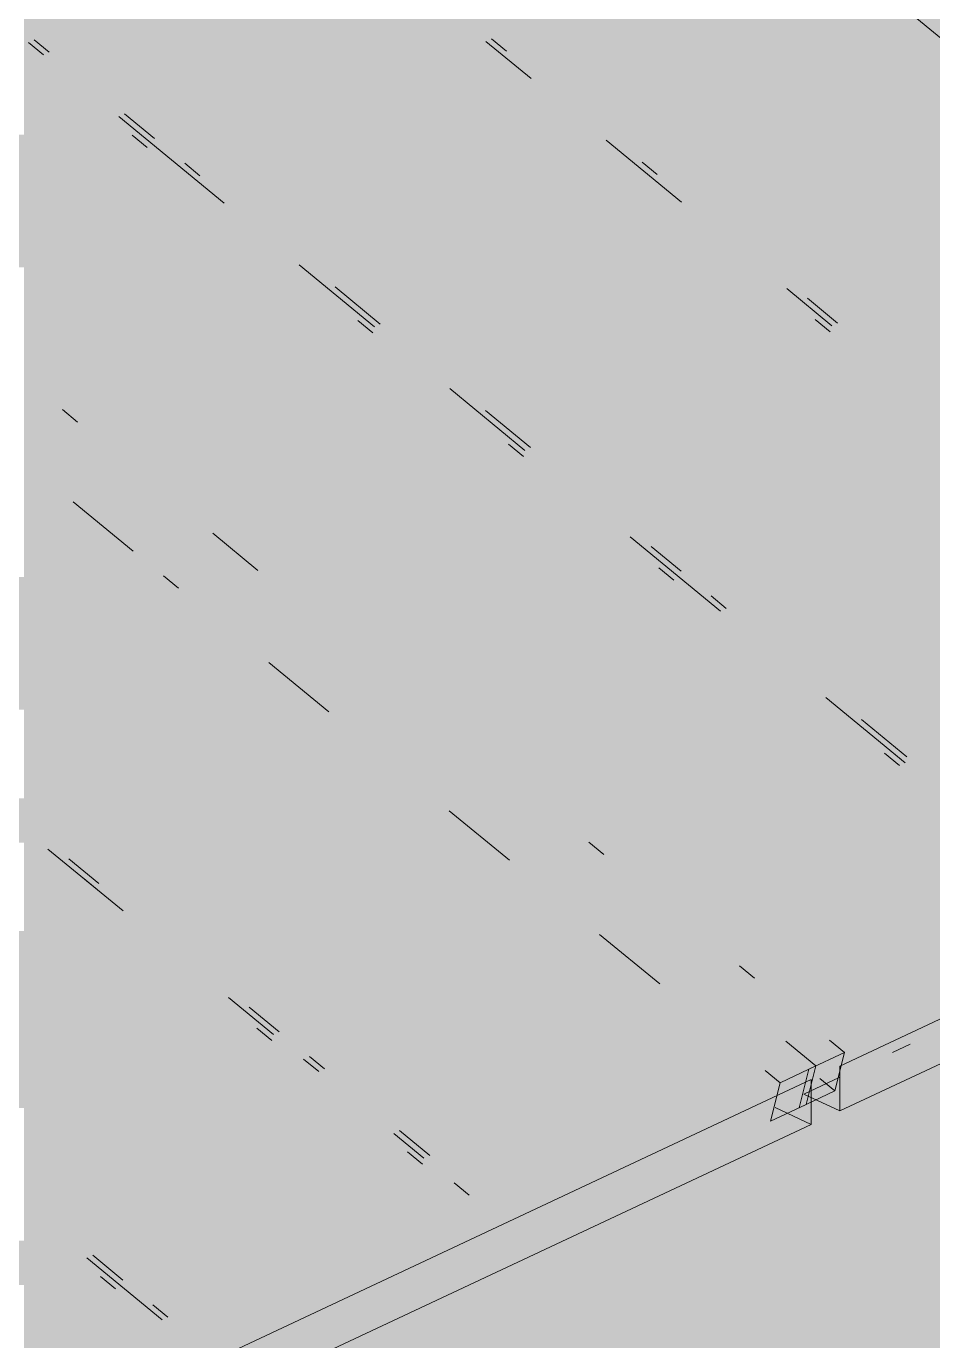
# Model space of a CAD drawing. Header units: millimetres. Extents: x 5 to 1315, y 5 to 292.
# Drawn here: x 1195.892 to 1197.866, y 88.47 to 91.334 of the extents above; entities that cross this region are included whole.
import ezdxf

# ---------------------------------------------------------------- set-up
doc = ezdxf.new("R2010")
doc.units = ezdxf.units.MM
doc.layers.add('EXISTING', color=7, linetype='Continuous')
doc.layers.add('IMAGES', color=7, linetype='Continuous')

# ---------------------------------------------------------------- blocks, each defined once
blk = doc.blocks.new('SHEET_03')
at = {"layer": 'EXISTING', "color": 250, "lineweight": 9}
for p, q in [((297.8237, 91.3568), (297.9875, 91.2222)), ((295.897, 91.2986), (295.9297, 91.2717)), ((295.9422, 91.2775), (295.9095, 91.3045)), ((296.8931, 91.3008), (296.9914, 91.22)), ((296.9383, 91.2797), (296.9056, 91.3066)), ((296.0935, 91.137), (296.3229, 90.9485)), ((296.1716, 91.089), (296.106, 91.1429)), ((296.1557, 91.0697), (296.1229, 91.0966)), ((297.1552, 91.0853), (297.319, 90.9506)), ((297.266, 91.0104), (297.2332, 91.0373)), ((296.2699, 91.0082), (296.2371, 91.0351)), ((297.6638, 89.0681), (301.4781, 90.8588)), ((296.4867, 90.8138), (296.6505, 90.6791)), ((296.663, 90.685), (296.5647, 90.7658)), ((297.5483, 90.7621), (297.6466, 90.6813)), ((297.6591, 90.6872), (297.5936, 90.741)), ((297.6432, 90.6679), (297.6105, 90.6948)), ((296.6471, 90.6657), (296.6144, 90.6927)), ((296.8143, 90.5445), (296.9782, 90.4098)), ((296.0035, 90.4715), (295.9707, 90.4985)), ((296.9906, 90.4157), (296.8924, 90.4965)), ((296.9748, 90.3964), (296.942, 90.4233)), ((295.994, 90.2978), (296.1251, 90.1901)), ((296.3966, 90.1483), (296.2983, 90.2291)), ((297.2075, 90.2213), (297.4041, 90.0597)), ((297.3183, 90.1463), (297.2528, 90.2002)), ((297.3024, 90.1271), (297.2696, 90.154)), ((296.1906, 90.1362), (296.2234, 90.1093)), ((297.4166, 90.0655), (297.3838, 90.0925)), ((296.42, 89.9477), (296.551, 89.84)), ((297.6334, 89.8711), (297.7972, 89.7365)), ((297.8097, 89.7423), (297.7114, 89.8231)), ((297.6638, 88.9706), (299.3976, 89.7846)), ((297.7939, 89.7231), (297.7611, 89.75)), ((297.8063, 89.7289), (297.7736, 89.7559)), ((296.8131, 89.6245), (296.9442, 89.5168)), ((297.1502, 89.5289), (297.1174, 89.5558)), ((295.9392, 89.5412), (296.103, 89.4065)), ((296.0499, 89.4663), (295.9844, 89.5201)), ((296.0466, 89.4528), (296.0138, 89.4798)), ((297.1407, 89.3552), (297.2718, 89.2474)), ((297.4778, 89.2595), (297.4451, 89.2865)), ((296.3323, 89.218), (296.4306, 89.1372)), ((296.4431, 89.1431), (296.3776, 89.1969)), ((296.4272, 89.1238), (296.3945, 89.1507)), ((297.612, 89.0686), (297.5464, 89.1225)), ((297.6744, 89.0979), (297.6416, 89.1249)), ((297.6744, 89.0979), (297.5964, 89.0613)), ((297.6532, 89.0141), (297.6744, 89.0979)), ((297.7784, 89.0977), (297.8169, 89.1158)), ((296.4962, 89.0833), (296.5289, 89.0564)), ((296.5414, 89.0623), (296.5086, 89.0892)), ((297.612, 89.0686), (297.5339, 89.032)), ((297.5964, 89.0613), (297.5751, 88.9775)), ((297.5908, 88.9848), (297.612, 89.0686)), ((297.6638, 88.9706), (297.6638, 89.0681)), ((293.7871, 87.2481), (297.6014, 89.0388)), ((297.5011, 89.0589), (297.5339, 89.032)), ((297.5858, 89.0073), (297.6628, 89.0435)), ((297.6014, 89.0388), (297.6014, 88.9413)), ((297.6204, 89.041), (297.6532, 89.0141)), ((297.5339, 89.032), (297.5127, 88.9481)), ((297.5751, 88.9775), (297.6532, 89.0141)), ((297.5858, 89.0073), (297.6638, 88.9706)), ((297.5127, 88.9481), (297.5908, 88.9848)), ((297.6014, 88.9413), (297.5233, 88.978)), ((293.7871, 87.1506), (297.6014, 88.9413)), ((296.6927, 88.9217), (296.7583, 88.8679)), ((296.7707, 88.8737), (296.7052, 88.9276)), ((296.7549, 88.8545), (296.7221, 88.8814)), ((296.8238, 88.814), (296.8566, 88.7871)), ((296.0243, 88.6502), (296.1881, 88.5156)), ((296.1023, 88.6022), (296.0367, 88.6561)), ((296.0864, 88.5829), (296.0536, 88.6099)), ((296.2006, 88.5214), (296.1678, 88.5484))]:
    blk.add_line(p, q, dxfattribs=at)
at = {"layer": 'IMAGES', "color": 7}
for points in [[(295.8873, 91.2906), (295.9836, 91.2906), (295.8873, 91.387), (295.9836, 91.387)], [(295.9836, 91.2906), (296.08, 91.2906), (295.9836, 91.387), (296.08, 91.387)], [(296.08, 91.2906), (296.5618, 91.2906), (296.08, 91.387), (296.5618, 91.387)], [(296.5618, 91.2906), (296.6582, 91.2906), (296.5618, 91.387), (296.6582, 91.387)], [(296.6582, 91.2906), (296.7545, 91.2906), (296.6582, 91.387), (296.7545, 91.387)], [(296.7545, 91.2906), (296.8509, 91.2906), (296.7545, 91.387), (296.8509, 91.387)], [(296.8509, 91.2906), (296.9473, 91.2906), (296.8509, 91.387), (296.9473, 91.387)], [(296.9473, 91.2906), (297.3327, 91.2906), (296.9473, 91.387), (297.3327, 91.387)], [(297.3327, 91.2906), (297.5255, 91.2906), (297.3327, 91.387), (297.5255, 91.387)], [(297.5255, 91.2906), (297.6218, 91.2906), (297.5255, 91.387), (297.6218, 91.387)], [(297.6218, 91.2906), (297.7182, 91.2906), (297.6218, 91.387), (297.7182, 91.387)], [(297.7182, 91.2906), (297.8145, 91.2906), (297.7182, 91.387), (297.8145, 91.387)], [(297.8145, 91.2906), (297.9109, 91.2906), (297.8145, 91.387), (297.9109, 91.387)], [(295.8873, 91.1942), (296.08, 91.1942), (295.8873, 91.2906), (296.08, 91.2906)], [(296.08, 91.1942), (296.1764, 91.1942), (296.08, 91.2906), (296.1764, 91.2906)], [(296.1764, 91.1942), (296.2727, 91.1942), (296.1764, 91.2906), (296.2727, 91.2906)], [(296.2727, 91.1942), (296.6582, 91.1942), (296.2727, 91.2906), (296.6582, 91.2906)], [(296.6582, 91.1942), (296.7545, 91.1942), (296.6582, 91.2906), (296.7545, 91.2906)], [(296.7545, 91.1942), (296.8509, 91.1942), (296.7545, 91.2906), (296.8509, 91.2906)], [(296.8509, 91.1942), (297.0436, 91.1942), (296.8509, 91.2906), (297.0436, 91.2906)], [(297.0436, 91.1942), (297.14, 91.1942), (297.0436, 91.2906), (297.14, 91.2906)], [(297.14, 91.1942), (297.2364, 91.1942), (297.14, 91.2906), (297.2364, 91.2906)], [(297.2364, 91.1942), (297.5255, 91.1942), (297.2364, 91.2906), (297.5255, 91.2906)], [(297.5255, 91.1942), (297.6218, 91.1942), (297.5255, 91.2906), (297.6218, 91.2906)], [(297.6218, 91.1942), (297.7182, 91.1942), (297.6218, 91.2906), (297.7182, 91.2906)], [(297.7182, 91.1942), (297.8145, 91.1942), (297.7182, 91.2906), (297.8145, 91.2906)], [(297.8145, 91.1942), (297.9109, 91.1942), (297.8145, 91.2906), (297.9109, 91.2906)], [(295.8873, 91.0978), (295.9836, 91.0978), (295.8873, 91.1942), (295.9836, 91.1942)], [(295.9836, 91.0978), (296.08, 91.0978), (295.9836, 91.1942), (296.08, 91.1942)], [(296.08, 91.0978), (296.1764, 91.0978), (296.08, 91.1942), (296.1764, 91.1942)], [(296.1764, 91.0978), (296.2727, 91.0978), (296.1764, 91.1942), (296.2727, 91.1942)], [(296.2727, 91.0978), (296.3691, 91.0978), (296.2727, 91.1942), (296.3691, 91.1942)], [(296.3691, 91.0978), (296.9473, 91.0978), (296.3691, 91.1942), (296.9473, 91.1942)], [(296.9473, 91.0978), (297.0436, 91.0978), (296.9473, 91.1942), (297.0436, 91.1942)], [(297.0436, 91.0978), (297.2364, 91.0978), (297.0436, 91.1942), (297.2364, 91.1942)], [(297.2364, 91.0978), (297.3327, 91.0978), (297.2364, 91.1942), (297.3327, 91.1942)], [(297.3327, 91.0978), (297.6218, 91.0978), (297.3327, 91.1942), (297.6218, 91.1942)], [(297.6218, 91.0978), (297.7182, 91.0978), (297.6218, 91.1942), (297.7182, 91.1942)], [(297.7182, 91.0978), (297.8145, 91.0978), (297.7182, 91.1942), (297.8145, 91.1942)], [(297.8145, 91.0978), (297.9109, 91.0978), (297.8145, 91.1942), (297.9109, 91.1942)], [(295.5018, 91.0014), (295.9836, 91.0014), (295.5018, 91.0978), (295.9836, 91.0978)], [(295.9836, 91.0014), (296.08, 91.0014), (295.9836, 91.0978), (296.08, 91.0978)], [(296.08, 91.0014), (296.1764, 91.0014), (296.08, 91.0978), (296.1764, 91.0978)], [(296.1764, 91.0014), (296.2727, 91.0014), (296.1764, 91.0978), (296.2727, 91.0978)], [(296.2727, 91.0014), (296.3691, 91.0014), (296.2727, 91.0978), (296.3691, 91.0978)], [(296.3691, 91.0014), (296.4655, 91.0014), (296.3691, 91.0978), (296.4655, 91.0978)], [(296.4655, 91.0014), (296.9473, 91.0014), (296.4655, 91.0978), (296.9473, 91.0978)], [(296.9473, 91.0014), (297.0436, 91.0014), (296.9473, 91.0978), (297.0436, 91.0978)], [(297.0436, 91.0014), (297.14, 91.0014), (297.0436, 91.0978), (297.14, 91.0978)], [(297.14, 91.0014), (297.3327, 91.0014), (297.14, 91.0978), (297.3327, 91.0978)], [(297.3327, 91.0014), (297.4291, 91.0014), (297.3327, 91.0978), (297.4291, 91.0978)], [(297.4291, 91.0014), (297.7182, 91.0014), (297.4291, 91.0978), (297.7182, 91.0978)], [(297.7182, 91.0014), (297.9109, 91.0014), (297.7182, 91.0978), (297.9109, 91.0978)], [(295.5982, 90.905), (296.08, 90.905), (295.5982, 91.0014), (296.08, 91.0014)], [(296.08, 90.905), (296.1764, 90.905), (296.08, 91.0014), (296.1764, 91.0014)], [(296.1764, 90.905), (296.3691, 90.905), (296.1764, 91.0014), (296.3691, 91.0014)], [(296.3691, 90.905), (296.4655, 90.905), (296.3691, 91.0014), (296.4655, 91.0014)], [(296.4655, 90.905), (296.5618, 90.905), (296.4655, 91.0014), (296.5618, 91.0014)], [(296.5618, 90.905), (297.0436, 90.905), (296.5618, 91.0014), (297.0436, 91.0014)], [(297.0436, 90.905), (297.14, 90.905), (297.0436, 91.0014), (297.14, 91.0014)], [(297.14, 90.905), (297.2364, 90.905), (297.14, 91.0014), (297.2364, 91.0014)], [(297.2364, 90.905), (297.4291, 90.905), (297.2364, 91.0014), (297.4291, 91.0014)], [(297.4291, 90.905), (297.5255, 90.905), (297.4291, 91.0014), (297.5255, 91.0014)], [(297.5255, 90.905), (297.9109, 90.905), (297.5255, 91.0014), (297.9109, 91.0014)], [(295.7909, 90.8086), (296.1764, 90.8086), (295.7909, 90.905), (296.1764, 90.905)], [(296.1764, 90.8086), (296.2727, 90.8086), (296.1764, 90.905), (296.2727, 90.905)], [(296.2727, 90.8086), (296.3691, 90.8086), (296.2727, 90.905), (296.3691, 90.905)], [(296.3691, 90.8086), (296.5618, 90.8086), (296.3691, 90.905), (296.5618, 90.905)], [(296.5618, 90.8086), (297.14, 90.8086), (296.5618, 90.905), (297.14, 90.905)], [(297.14, 90.8086), (297.2364, 90.8086), (297.14, 90.905), (297.2364, 90.905)], [(297.2364, 90.8086), (297.3327, 90.8086), (297.2364, 90.905), (297.3327, 90.905)], [(297.3327, 90.8086), (297.4291, 90.8086), (297.3327, 90.905), (297.4291, 90.905)], [(297.4291, 90.8086), (297.5255, 90.8086), (297.4291, 90.905), (297.5255, 90.905)], [(297.5255, 90.8086), (297.6218, 90.8086), (297.5255, 90.905), (297.6218, 90.905)], [(297.6218, 90.8086), (297.7182, 90.8086), (297.6218, 90.905), (297.7182, 90.905)], [(297.7182, 90.8086), (297.9109, 90.8086), (297.7182, 90.905), (297.9109, 90.905)], [(295.8873, 90.7122), (296.4655, 90.7122), (295.8873, 90.8086), (296.4655, 90.8086)], [(296.4655, 90.7122), (296.6582, 90.7122), (296.4655, 90.8086), (296.6582, 90.8086)], [(296.6582, 90.7122), (297.3327, 90.7122), (296.6582, 90.8086), (297.3327, 90.8086)], [(297.3327, 90.7122), (297.4291, 90.7122), (297.3327, 90.8086), (297.4291, 90.8086)], [(297.4291, 90.7122), (297.5255, 90.7122), (297.4291, 90.8086), (297.5255, 90.8086)], [(297.5255, 90.7122), (297.6218, 90.7122), (297.5255, 90.8086), (297.6218, 90.8086)], [(297.6218, 90.7122), (297.7182, 90.7122), (297.6218, 90.8086), (297.7182, 90.8086)], [(297.7182, 90.7122), (297.8145, 90.7122), (297.7182, 90.8086), (297.8145, 90.8086)], [(297.8145, 90.7122), (298.0073, 90.7122), (297.8145, 90.8086), (298.0073, 90.8086)], [(295.8873, 90.6158), (295.9836, 90.6158), (295.8873, 90.7122), (295.9836, 90.7122)], [(295.9836, 90.6158), (296.08, 90.6158), (295.9836, 90.7122), (296.08, 90.7122)], [(296.08, 90.6158), (296.5618, 90.6158), (296.08, 90.7122), (296.5618, 90.7122)], [(296.5618, 90.6158), (296.7545, 90.6158), (296.5618, 90.7122), (296.7545, 90.7122)], [(296.7545, 90.6158), (296.8509, 90.6158), (296.7545, 90.7122), (296.8509, 90.7122)], [(296.8509, 90.6158), (297.4291, 90.6158), (296.8509, 90.7122), (297.4291, 90.7122)], [(297.4291, 90.6158), (297.5255, 90.6158), (297.4291, 90.7122), (297.5255, 90.7122)], [(297.5255, 90.6158), (297.6218, 90.6158), (297.5255, 90.7122), (297.6218, 90.7122)], [(297.6218, 90.6158), (297.7182, 90.6158), (297.6218, 90.7122), (297.7182, 90.7122)], [(297.7182, 90.6158), (297.8145, 90.6158), (297.7182, 90.7122), (297.8145, 90.7122)], [(297.8145, 90.6158), (297.9109, 90.6158), (297.8145, 90.7122), (297.9109, 90.7122)], [(295.8873, 90.5194), (295.9836, 90.5194), (295.8873, 90.6158), (295.9836, 90.6158)], [(295.9836, 90.5194), (296.1764, 90.5194), (295.9836, 90.6158), (296.1764, 90.6158)], [(296.1764, 90.5194), (296.5618, 90.5194), (296.1764, 90.6158), (296.5618, 90.6158)], [(296.5618, 90.5194), (296.6582, 90.5194), (296.5618, 90.6158), (296.6582, 90.6158)], [(296.6582, 90.5194), (296.7545, 90.5194), (296.6582, 90.6158), (296.7545, 90.6158)], [(296.7545, 90.5194), (296.8509, 90.5194), (296.7545, 90.6158), (296.8509, 90.6158)], [(296.8509, 90.5194), (296.9473, 90.5194), (296.8509, 90.6158), (296.9473, 90.6158)], [(296.9473, 90.5194), (297.0436, 90.5194), (296.9473, 90.6158), (297.0436, 90.6158)], [(297.0436, 90.5194), (297.5255, 90.5194), (297.0436, 90.6158), (297.5255, 90.6158)], [(297.5255, 90.5194), (297.6218, 90.5194), (297.5255, 90.6158), (297.6218, 90.6158)], [(297.6218, 90.423), (297.7182, 90.423), (297.6218, 90.6158), (297.7182, 90.6158)], [(297.7182, 90.5194), (297.8145, 90.5194), (297.7182, 90.6158), (297.8145, 90.6158)], [(297.8145, 90.5194), (297.9109, 90.5194), (297.8145, 90.6158), (297.9109, 90.6158)], [(295.8873, 90.423), (295.9836, 90.423), (295.8873, 90.5194), (295.9836, 90.5194)], [(295.9836, 90.423), (296.08, 90.423), (295.9836, 90.5194), (296.08, 90.5194)], [(296.08, 90.423), (296.1764, 90.423), (296.08, 90.5194), (296.1764, 90.5194)], [(296.1764, 90.423), (296.2727, 90.423), (296.1764, 90.5194), (296.2727, 90.5194)], [(296.2727, 90.423), (296.6582, 90.423), (296.2727, 90.5194), (296.6582, 90.5194)], [(296.6582, 90.423), (296.7545, 90.423), (296.6582, 90.5194), (296.7545, 90.5194)], [(296.7545, 90.423), (296.8509, 90.423), (296.7545, 90.5194), (296.8509, 90.5194)], [(296.8509, 90.423), (297.0436, 90.423), (296.8509, 90.5194), (297.0436, 90.5194)], [(297.0436, 90.423), (297.14, 90.423), (297.0436, 90.5194), (297.14, 90.5194)], [(297.14, 90.423), (297.6218, 90.423), (297.14, 90.5194), (297.6218, 90.5194)], [(297.7182, 90.423), (297.8145, 90.423), (297.7182, 90.5194), (297.8145, 90.5194)], [(297.8145, 90.423), (297.9109, 90.423), (297.8145, 90.5194), (297.9109, 90.5194)], [(295.8873, 90.3266), (296.08, 90.3266), (295.8873, 90.423), (296.08, 90.423)], [(296.08, 90.3266), (296.1764, 90.3266), (296.08, 90.423), (296.1764, 90.423)], [(296.1764, 90.3266), (296.2727, 90.3266), (296.1764, 90.423), (296.2727, 90.423)], [(296.2727, 90.3266), (296.3691, 90.3266), (296.2727, 90.423), (296.3691, 90.423)], [(296.3691, 90.3266), (296.7545, 90.3266), (296.3691, 90.423), (296.7545, 90.423)], [(296.7545, 90.3266), (296.8509, 90.3266), (296.7545, 90.423), (296.8509, 90.423)], [(296.8509, 90.3266), (296.9473, 90.3266), (296.8509, 90.423), (296.9473, 90.423)], [(296.9473, 90.3266), (297.14, 90.3266), (296.9473, 90.423), (297.14, 90.423)], [(297.14, 90.3266), (297.2364, 90.3266), (297.14, 90.423), (297.2364, 90.423)], [(297.2364, 90.3266), (297.7182, 90.3266), (297.2364, 90.423), (297.7182, 90.423)], [(297.7182, 90.3266), (297.8145, 90.3266), (297.7182, 90.423), (297.8145, 90.423)], [(297.8145, 90.3266), (297.9109, 90.3266), (297.8145, 90.423), (297.9109, 90.423)], [(295.8873, 90.2302), (296.1764, 90.2302), (295.8873, 90.3266), (296.1764, 90.3266)], [(296.1764, 90.2302), (296.2727, 90.2302), (296.1764, 90.3266), (296.2727, 90.3266)], [(296.2727, 90.2302), (296.3691, 90.2302), (296.2727, 90.3266), (296.3691, 90.3266)], [(296.3691, 90.2302), (296.4655, 90.2302), (296.3691, 90.3266), (296.4655, 90.3266)], [(296.4655, 90.2302), (296.9473, 90.2302), (296.4655, 90.3266), (296.9473, 90.3266)], [(296.9473, 90.2302), (297.0436, 90.2302), (296.9473, 90.3266), (297.0436, 90.3266)], [(297.0436, 90.2302), (297.14, 90.2302), (297.0436, 90.3266), (297.14, 90.3266)], [(297.14, 90.2302), (297.2364, 90.2302), (297.14, 90.3266), (297.2364, 90.3266)], [(297.2364, 90.2302), (297.3327, 90.2302), (297.2364, 90.3266), (297.3327, 90.3266)], [(297.3327, 90.2302), (297.4291, 90.2302), (297.3327, 90.3266), (297.4291, 90.3266)], [(297.4291, 90.2302), (297.9109, 90.2302), (297.4291, 90.3266), (297.9109, 90.3266)], [(295.8873, 90.1338), (295.9836, 90.1338), (295.8873, 90.2302), (295.9836, 90.2302)], [(295.9836, 90.1338), (296.08, 90.1338), (295.9836, 90.2302), (296.08, 90.2302)], [(296.08, 90.1338), (296.1764, 90.1338), (296.08, 90.2302), (296.1764, 90.2302)], [(296.1764, 90.1338), (296.3691, 90.1338), (296.1764, 90.2302), (296.3691, 90.2302)], [(296.3691, 90.1338), (296.4655, 90.1338), (296.3691, 90.2302), (296.4655, 90.2302)], [(296.4655, 90.1338), (296.5618, 90.1338), (296.4655, 90.2302), (296.5618, 90.2302)], [(296.5618, 90.1338), (296.6582, 90.1338), (296.5618, 90.2302), (296.6582, 90.2302)], [(296.6582, 90.1338), (297.0436, 90.1338), (296.6582, 90.2302), (297.0436, 90.2302)], [(297.0436, 90.1338), (297.14, 90.1338), (297.0436, 90.2302), (297.14, 90.2302)], [(297.14, 90.1338), (297.2364, 90.1338), (297.14, 90.2302), (297.2364, 90.2302)], [(297.2364, 90.1338), (297.3327, 90.1338), (297.2364, 90.2302), (297.3327, 90.2302)], [(297.3327, 90.1338), (297.4291, 90.1338), (297.3327, 90.2302), (297.4291, 90.2302)], [(297.4291, 90.1338), (297.5255, 90.1338), (297.4291, 90.2302), (297.5255, 90.2302)], [(297.5255, 90.1338), (298.1036, 90.1338), (297.5255, 90.2302), (298.1036, 90.2302)], [(295.5982, 90.0374), (295.9836, 90.0374), (295.5982, 90.1338), (295.9836, 90.1338)], [(295.9836, 90.0374), (296.08, 90.0374), (295.9836, 90.1338), (296.08, 90.1338)], [(296.08, 90.0374), (296.1764, 90.0374), (296.08, 90.1338), (296.1764, 90.1338)], [(296.1764, 90.0374), (296.2727, 90.0374), (296.1764, 90.1338), (296.2727, 90.1338)], [(296.2727, 90.0374), (296.3691, 90.0374), (296.2727, 90.1338), (296.3691, 90.1338)], [(296.3691, 90.0374), (296.5618, 90.0374), (296.3691, 90.1338), (296.5618, 90.1338)], [(296.5618, 90.0374), (296.6582, 90.0374), (296.5618, 90.1338), (296.6582, 90.1338)], [(296.6582, 90.0374), (296.7545, 90.0374), (296.6582, 90.1338), (296.7545, 90.1338)], [(296.7545, 90.0374), (297.14, 90.0374), (296.7545, 90.1338), (297.14, 90.1338)], [(297.14, 90.0374), (297.2364, 90.0374), (297.14, 90.1338), (297.2364, 90.1338)], [(297.2364, 90.0374), (297.3327, 90.0374), (297.2364, 90.1338), (297.3327, 90.1338)], [(297.3327, 90.0374), (297.4291, 90.0374), (297.3327, 90.1338), (297.4291, 90.1338)], [(297.4291, 90.0374), (297.5255, 90.0374), (297.4291, 90.1338), (297.5255, 90.1338)], [(297.5255, 90.0374), (297.6218, 90.0374), (297.5255, 90.1338), (297.6218, 90.1338)], [(297.6218, 90.0374), (298.1036, 90.0374), (297.6218, 90.1338), (298.1036, 90.1338)], [(295.6945, 89.941), (296.08, 89.941), (295.6945, 90.0374), (296.08, 90.0374)], [(296.08, 89.941), (296.1764, 89.941), (296.08, 90.0374), (296.1764, 90.0374)], [(296.1764, 89.941), (296.2727, 89.941), (296.1764, 90.0374), (296.2727, 90.0374)], [(296.2727, 89.941), (296.3691, 89.941), (296.2727, 90.0374), (296.3691, 90.0374)], [(296.3691, 89.941), (296.4655, 89.941), (296.3691, 90.0374), (296.4655, 90.0374)], [(296.4655, 89.8446), (296.5618, 89.8446), (296.4655, 90.0374), (296.5618, 90.0374)], [(296.5618, 89.8446), (296.6582, 89.8446), (296.5618, 90.0374), (296.6582, 90.0374)], [(296.6582, 89.941), (296.7545, 89.941), (296.6582, 90.0374), (296.7545, 90.0374)], [(296.7545, 89.941), (296.8509, 89.941), (296.7545, 90.0374), (296.8509, 90.0374)], [(296.8509, 89.941), (297.2364, 89.941), (296.8509, 90.0374), (297.2364, 90.0374)], [(297.2364, 89.941), (297.3327, 89.941), (297.2364, 90.0374), (297.3327, 90.0374)], [(297.3327, 89.941), (297.4291, 89.941), (297.3327, 90.0374), (297.4291, 90.0374)], [(297.4291, 89.941), (297.5255, 89.941), (297.4291, 90.0374), (297.5255, 90.0374)], [(297.5255, 89.941), (297.6218, 89.941), (297.5255, 90.0374), (297.6218, 90.0374)], [(297.6218, 89.941), (297.7182, 89.941), (297.6218, 90.0374), (297.7182, 90.0374)], [(297.7182, 89.941), (298.2964, 89.941), (297.7182, 90.0374), (298.2964, 90.0374)], [(295.7909, 89.8446), (296.1764, 89.8446), (295.7909, 89.941), (296.1764, 89.941)], [(296.1764, 89.8446), (296.2727, 89.8446), (296.1764, 89.941), (296.2727, 89.941)], [(296.2727, 89.8446), (296.3691, 89.8446), (296.2727, 89.941), (296.3691, 89.941)], [(296.3691, 89.8446), (296.4655, 89.8446), (296.3691, 89.941), (296.4655, 89.941)], [(296.6582, 89.8446), (296.7545, 89.8446), (296.6582, 89.941), (296.7545, 89.941)], [(296.7545, 89.8446), (296.8509, 89.8446), (296.7545, 89.941), (296.8509, 89.941)], [(296.8509, 89.8446), (296.9473, 89.8446), (296.8509, 89.941), (296.9473, 89.941)], [(296.9473, 89.8446), (297.3327, 89.8446), (296.9473, 89.941), (297.3327, 89.941)], [(297.3327, 89.8446), (297.4291, 89.8446), (297.3327, 89.941), (297.4291, 89.941)], [(297.4291, 89.8446), (297.5255, 89.8446), (297.4291, 89.941), (297.5255, 89.941)], [(297.5255, 89.8446), (297.7182, 89.8446), (297.5255, 89.941), (297.7182, 89.941)], [(297.7182, 89.8446), (297.8145, 89.8446), (297.7182, 89.941), (297.8145, 89.941)], [(297.8145, 89.8446), (297.9109, 89.8446), (297.8145, 89.941), (297.9109, 89.941)], [(295.8873, 89.7482), (296.3691, 89.7482), (295.8873, 89.8446), (296.3691, 89.8446)], [(296.3691, 89.7482), (296.4655, 89.7482), (296.3691, 89.8446), (296.4655, 89.8446)], [(296.4655, 89.7482), (296.5618, 89.7482), (296.4655, 89.8446), (296.5618, 89.8446)], [(296.5618, 89.7482), (296.6582, 89.7482), (296.5618, 89.8446), (296.6582, 89.8446)], [(296.6582, 89.7482), (296.7545, 89.7482), (296.6582, 89.8446), (296.7545, 89.8446)], [(296.7545, 89.7482), (296.8509, 89.7482), (296.7545, 89.8446), (296.8509, 89.8446)], [(296.8509, 89.7482), (296.9473, 89.7482), (296.8509, 89.8446), (296.9473, 89.8446)], [(296.9473, 89.7482), (297.0436, 89.7482), (296.9473, 89.8446), (297.0436, 89.8446)], [(297.0436, 89.7482), (297.14, 89.7482), (297.0436, 89.8446), (297.14, 89.8446)], [(297.14, 89.7482), (297.6218, 89.7482), (297.14, 89.8446), (297.6218, 89.8446)], [(297.6218, 89.7482), (297.8145, 89.7482), (297.6218, 89.8446), (297.8145, 89.8446)], [(297.8145, 89.7482), (297.9109, 89.7482), (297.8145, 89.8446), (297.9109, 89.8446)], [(295.8873, 89.6518), (295.9836, 89.6518), (295.8873, 89.7482), (295.9836, 89.7482)], [(295.9836, 89.6518), (296.4655, 89.6518), (295.9836, 89.7482), (296.4655, 89.7482)], [(296.4655, 89.6518), (296.5618, 89.6518), (296.4655, 89.7482), (296.5618, 89.7482)], [(296.5618, 89.6518), (296.6582, 89.6518), (296.5618, 89.7482), (296.6582, 89.7482)], [(296.6582, 89.6518), (296.7545, 89.6518), (296.6582, 89.7482), (296.7545, 89.7482)], [(296.7545, 89.6518), (296.8509, 89.6518), (296.7545, 89.7482), (296.8509, 89.7482)], [(296.8509, 89.6518), (296.9473, 89.6518), (296.8509, 89.7482), (296.9473, 89.7482)], [(296.9473, 89.6518), (297.0436, 89.6518), (296.9473, 89.7482), (297.0436, 89.7482)], [(297.0436, 89.6518), (297.14, 89.6518), (297.0436, 89.7482), (297.14, 89.7482)], [(297.14, 89.6518), (297.2364, 89.6518), (297.14, 89.7482), (297.2364, 89.7482)], [(297.2364, 89.6518), (297.6218, 89.6518), (297.2364, 89.7482), (297.6218, 89.7482)], [(297.6218, 89.6518), (297.7182, 89.6518), (297.6218, 89.7482), (297.7182, 89.7482)], [(297.7182, 89.6518), (297.9109, 89.6518), (297.7182, 89.7482), (297.9109, 89.7482)], [(295.7909, 89.5554), (295.9836, 89.5554), (295.7909, 89.6518), (295.9836, 89.6518)], [(295.9836, 89.5554), (296.08, 89.5554), (295.9836, 89.6518), (296.08, 89.6518)], [(296.08, 89.5554), (296.1764, 89.5554), (296.08, 89.6518), (296.1764, 89.6518)], [(296.1764, 89.5554), (296.5618, 89.5554), (296.1764, 89.6518), (296.5618, 89.6518)], [(296.5618, 89.5554), (296.6582, 89.5554), (296.5618, 89.6518), (296.6582, 89.6518)], [(296.6582, 89.5554), (296.7545, 89.5554), (296.6582, 89.6518), (296.7545, 89.6518)], [(296.7545, 89.5554), (296.8509, 89.5554), (296.7545, 89.6518), (296.8509, 89.6518)], [(296.8509, 89.5554), (296.9473, 89.5554), (296.8509, 89.6518), (296.9473, 89.6518)], [(296.9473, 89.5554), (297.0436, 89.5554), (296.9473, 89.6518), (297.0436, 89.6518)], [(297.0436, 89.5554), (297.14, 89.5554), (297.0436, 89.6518), (297.14, 89.6518)], [(297.14, 89.5554), (297.3327, 89.5554), (297.14, 89.6518), (297.3327, 89.6518)], [(297.3327, 89.5554), (297.7182, 89.5554), (297.3327, 89.6518), (297.7182, 89.6518)], [(297.7182, 89.5554), (297.8145, 89.5554), (297.7182, 89.6518), (297.8145, 89.6518)], [(297.8145, 89.5554), (297.9109, 89.5554), (297.8145, 89.6518), (297.9109, 89.6518)], [(295.8873, 89.4589), (296.08, 89.4589), (295.8873, 89.5554), (296.08, 89.5554)], [(296.08, 89.4589), (296.1764, 89.4589), (296.08, 89.5554), (296.1764, 89.5554)], [(296.1764, 89.4589), (296.2727, 89.4589), (296.1764, 89.5554), (296.2727, 89.5554)], [(296.2727, 89.4589), (296.6582, 89.4589), (296.2727, 89.5554), (296.6582, 89.5554)], [(296.6582, 89.4589), (296.7545, 89.4589), (296.6582, 89.5554), (296.7545, 89.5554)], [(296.7545, 89.4589), (296.8509, 89.4589), (296.7545, 89.5554), (296.8509, 89.5554)], [(296.8509, 89.4589), (296.9473, 89.4589), (296.8509, 89.5554), (296.9473, 89.5554)], [(296.9473, 89.4589), (297.14, 89.4589), (296.9473, 89.5554), (297.14, 89.5554)], [(297.14, 89.4589), (297.3327, 89.4589), (297.14, 89.5554), (297.3327, 89.5554)], [(297.3327, 89.4589), (297.4291, 89.4589), (297.3327, 89.5554), (297.4291, 89.5554)], [(297.4291, 89.4589), (297.8145, 89.4589), (297.4291, 89.5554), (297.8145, 89.5554)], [(297.8145, 89.4589), (297.9109, 89.4589), (297.8145, 89.5554), (297.9109, 89.5554)], [(295.8873, 89.3625), (295.9836, 89.3625), (295.8873, 89.4589), (295.9836, 89.4589)], [(295.9836, 89.3625), (296.1764, 89.3625), (295.9836, 89.4589), (296.1764, 89.4589)], [(296.1764, 89.3625), (296.3691, 89.3625), (296.1764, 89.4589), (296.3691, 89.4589)], [(296.3691, 89.3625), (296.7545, 89.3625), (296.3691, 89.4589), (296.7545, 89.4589)], [(296.7545, 89.3625), (296.8509, 89.3625), (296.7545, 89.4589), (296.8509, 89.4589)], [(296.8509, 89.3625), (296.9473, 89.3625), (296.8509, 89.4589), (296.9473, 89.4589)], [(296.9473, 89.3625), (297.0436, 89.3625), (296.9473, 89.4589), (297.0436, 89.4589)], [(297.0436, 89.3625), (297.14, 89.3625), (297.0436, 89.4589), (297.14, 89.4589)], [(297.14, 89.3625), (297.2364, 89.3625), (297.14, 89.4589), (297.2364, 89.4589)], [(297.2364, 89.3625), (297.3327, 89.3625), (297.2364, 89.4589), (297.3327, 89.4589)], [(297.3327, 89.3625), (297.4291, 89.3625), (297.3327, 89.4589), (297.4291, 89.4589)], [(297.4291, 89.3625), (297.5255, 89.3625), (297.4291, 89.4589), (297.5255, 89.4589)], [(297.5255, 89.3625), (297.8145, 89.3625), (297.5255, 89.4589), (297.8145, 89.4589)], [(297.8145, 89.3625), (298.1036, 89.3625), (297.8145, 89.4589), (298.1036, 89.4589)], [(295.5018, 89.2661), (296.08, 89.2661), (295.5018, 89.3625), (296.08, 89.3625)], [(296.08, 89.2661), (296.1764, 89.2661), (296.08, 89.3625), (296.1764, 89.3625)], [(296.1764, 89.2661), (296.2727, 89.2661), (296.1764, 89.3625), (296.2727, 89.3625)], [(296.2727, 89.2661), (296.3691, 89.2661), (296.2727, 89.3625), (296.3691, 89.3625)], [(296.3691, 89.2661), (296.4655, 89.2661), (296.3691, 89.3625), (296.4655, 89.3625)], [(296.4655, 89.2661), (296.9473, 89.2661), (296.4655, 89.3625), (296.9473, 89.3625)], [(296.9473, 89.2661), (297.0436, 89.2661), (296.9473, 89.3625), (297.0436, 89.3625)], [(297.0436, 89.2661), (297.14, 89.2661), (297.0436, 89.3625), (297.14, 89.3625)], [(297.14, 89.2661), (297.3327, 89.2661), (297.14, 89.3625), (297.3327, 89.3625)], [(297.3327, 89.2661), (297.4291, 89.2661), (297.3327, 89.3625), (297.4291, 89.3625)], [(297.4291, 89.2661), (297.5255, 89.2661), (297.4291, 89.3625), (297.5255, 89.3625)], [(297.5255, 89.2661), (297.6218, 89.2661), (297.5255, 89.3625), (297.6218, 89.3625)], [(297.6218, 89.2661), (297.7182, 89.2661), (297.6218, 89.3625), (297.7182, 89.3625)], [(297.7182, 89.2661), (297.8145, 89.2661), (297.7182, 89.3625), (297.8145, 89.3625)], [(297.8145, 89.2661), (297.9109, 89.2661), (297.8145, 89.3625), (297.9109, 89.3625)], [(295.5982, 89.1697), (296.08, 89.1697), (295.5982, 89.2661), (296.08, 89.2661)], [(296.08, 89.1697), (296.1764, 89.1697), (296.08, 89.2661), (296.1764, 89.2661)], [(296.1764, 89.1697), (296.2727, 89.1697), (296.1764, 89.2661), (296.2727, 89.2661)], [(296.2727, 89.1697), (296.3691, 89.1697), (296.2727, 89.2661), (296.3691, 89.2661)], [(296.3691, 89.1697), (296.4655, 89.1697), (296.3691, 89.2661), (296.4655, 89.2661)], [(296.4655, 89.1697), (296.5618, 89.1697), (296.4655, 89.2661), (296.5618, 89.2661)], [(296.5618, 89.1697), (297.0436, 89.1697), (296.5618, 89.2661), (297.0436, 89.2661)], [(297.0436, 89.1697), (297.14, 89.1697), (297.0436, 89.2661), (297.14, 89.2661)], [(297.14, 89.1697), (297.2364, 89.1697), (297.14, 89.2661), (297.2364, 89.2661)], [(297.2364, 89.1697), (297.3327, 89.1697), (297.2364, 89.2661), (297.3327, 89.2661)], [(297.3327, 89.1697), (297.4291, 89.1697), (297.3327, 89.2661), (297.4291, 89.2661)], [(297.4291, 89.1697), (297.5255, 89.1697), (297.4291, 89.2661), (297.5255, 89.2661)], [(297.5255, 89.1697), (297.6218, 89.1697), (297.5255, 89.2661), (297.6218, 89.2661)], [(297.6218, 89.1697), (297.7182, 89.1697), (297.6218, 89.2661), (297.7182, 89.2661)], [(297.7182, 89.1697), (297.8145, 89.1697), (297.7182, 89.2661), (297.8145, 89.2661)], [(297.8145, 89.1697), (297.9109, 89.1697), (297.8145, 89.2661), (297.9109, 89.2661)], [(295.6945, 89.0733), (296.1764, 89.0733), (295.6945, 89.1697), (296.1764, 89.1697)], [(296.1764, 89.0733), (296.3691, 89.0733), (296.1764, 89.1697), (296.3691, 89.1697)], [(296.3691, 89.0733), (296.5618, 89.0733), (296.3691, 89.1697), (296.5618, 89.1697)], [(296.5618, 89.0733), (296.6582, 89.0733), (296.5618, 89.1697), (296.6582, 89.1697)], [(296.6582, 89.0733), (296.7545, 89.0733), (296.6582, 89.1697), (296.7545, 89.1697)], [(296.7545, 89.0733), (297.14, 89.0733), (296.7545, 89.1697), (297.14, 89.1697)], [(297.14, 89.0733), (297.2364, 89.0733), (297.14, 89.1697), (297.2364, 89.1697)], [(297.2364, 89.0733), (297.3327, 89.0733), (297.2364, 89.1697), (297.3327, 89.1697)], [(297.3327, 89.0733), (297.4291, 89.0733), (297.3327, 89.1697), (297.4291, 89.1697)], [(297.4291, 89.0733), (297.5255, 89.0733), (297.4291, 89.1697), (297.5255, 89.1697)], [(297.5255, 89.0733), (297.7182, 89.0733), (297.5255, 89.1697), (297.7182, 89.1697)], [(297.7182, 89.0733), (297.8145, 89.0733), (297.7182, 89.1697), (297.8145, 89.1697)], [(297.8145, 89.0733), (297.9109, 89.0733), (297.8145, 89.1697), (297.9109, 89.1697)], [(295.7909, 88.9769), (296.3691, 88.9769), (295.7909, 89.0733), (296.3691, 89.0733)], [(296.3691, 88.9769), (296.4655, 88.9769), (296.3691, 89.0733), (296.4655, 89.0733)], [(296.4655, 88.9769), (296.5618, 88.9769), (296.4655, 89.0733), (296.5618, 89.0733)], [(296.5618, 88.8805), (296.6582, 88.8805), (296.5618, 89.0733), (296.6582, 89.0733)], [(296.6582, 88.9769), (296.7545, 88.9769), (296.6582, 89.0733), (296.7545, 89.0733)], [(296.7545, 88.9769), (296.8509, 88.9769), (296.7545, 89.0733), (296.8509, 89.0733)], [(296.8509, 88.9769), (297.0436, 88.9769), (296.8509, 89.0733), (297.0436, 89.0733)], [(297.0436, 88.9769), (297.3327, 88.9769), (297.0436, 89.0733), (297.3327, 89.0733)], [(297.3327, 88.9769), (297.4291, 88.9769), (297.3327, 89.0733), (297.4291, 89.0733)], [(297.4291, 88.9769), (297.5255, 88.9769), (297.4291, 89.0733), (297.5255, 89.0733)], [(297.5255, 88.9769), (297.6218, 88.9769), (297.5255, 89.0733), (297.6218, 89.0733)], [(297.6218, 88.9769), (297.8145, 88.9769), (297.6218, 89.0733), (297.8145, 89.0733)], [(297.8145, 88.9769), (297.9109, 88.9769), (297.8145, 89.0733), (297.9109, 89.0733)], [(295.8873, 88.8805), (295.9836, 88.8805), (295.8873, 88.9769), (295.9836, 88.9769)], [(295.9836, 88.8805), (296.4655, 88.8805), (295.9836, 88.9769), (296.4655, 88.9769)], [(296.4655, 88.8805), (296.5618, 88.8805), (296.4655, 88.9769), (296.5618, 88.9769)], [(296.6582, 88.8805), (296.7545, 88.8805), (296.6582, 88.9769), (296.7545, 88.9769)], [(296.7545, 88.8805), (296.8509, 88.8805), (296.7545, 88.9769), (296.8509, 88.9769)], [(296.8509, 88.8805), (296.9473, 88.8805), (296.8509, 88.9769), (296.9473, 88.9769)], [(296.9473, 88.8805), (297.0436, 88.8805), (296.9473, 88.9769), (297.0436, 88.9769)], [(297.0436, 88.8805), (297.14, 88.8805), (297.0436, 88.9769), (297.14, 88.9769)], [(297.14, 88.8805), (297.2364, 88.8805), (297.14, 88.9769), (297.2364, 88.9769)], [(297.2364, 88.8805), (297.3327, 88.8805), (297.2364, 88.9769), (297.3327, 88.9769)], [(297.3327, 88.8805), (297.4291, 88.8805), (297.3327, 88.9769), (297.4291, 88.9769)], [(297.4291, 88.7841), (297.5255, 88.7841), (297.4291, 88.9769), (297.5255, 88.9769)], [(297.5255, 88.8805), (297.6218, 88.8805), (297.5255, 88.9769), (297.6218, 88.9769)], [(297.6218, 88.8805), (297.7182, 88.8805), (297.6218, 88.9769), (297.7182, 88.9769)], [(297.7182, 88.8805), (297.8145, 88.8805), (297.7182, 88.9769), (297.8145, 88.9769)], [(297.8145, 88.8805), (297.9109, 88.8805), (297.8145, 88.9769), (297.9109, 88.9769)], [(295.8873, 88.7841), (295.9836, 88.7841), (295.8873, 88.8805), (295.9836, 88.8805)], [(295.9836, 88.7841), (296.08, 88.7841), (295.9836, 88.8805), (296.08, 88.8805)], [(296.08, 88.7841), (296.5618, 88.7841), (296.08, 88.8805), (296.5618, 88.8805)], [(296.5618, 88.7841), (296.6582, 88.7841), (296.5618, 88.8805), (296.6582, 88.8805)], [(296.6582, 88.6877), (296.7545, 88.6877), (296.6582, 88.8805), (296.7545, 88.8805)], [(296.7545, 88.7841), (296.8509, 88.7841), (296.7545, 88.8805), (296.8509, 88.8805)], [(296.8509, 88.7841), (296.9473, 88.7841), (296.8509, 88.8805), (296.9473, 88.8805)], [(296.9473, 88.6877), (297.0436, 88.6877), (296.9473, 88.8805), (297.0436, 88.8805)], [(297.0436, 88.7841), (297.14, 88.7841), (297.0436, 88.8805), (297.14, 88.8805)], [(297.14, 88.7841), (297.2364, 88.7841), (297.14, 88.8805), (297.2364, 88.8805)], [(297.2364, 88.6877), (297.3327, 88.6877), (297.2364, 88.8805), (297.3327, 88.8805)], [(297.3327, 88.7841), (297.4291, 88.7841), (297.3327, 88.8805), (297.4291, 88.8805)], [(297.5255, 88.7841), (297.6218, 88.7841), (297.5255, 88.8805), (297.6218, 88.8805)], [(297.6218, 88.7841), (297.7182, 88.7841), (297.6218, 88.8805), (297.7182, 88.8805)], [(297.7182, 88.7841), (297.9109, 88.7841), (297.7182, 88.8805), (297.9109, 88.8805)], [(295.8873, 88.6877), (295.9836, 88.6877), (295.8873, 88.7841), (295.9836, 88.7841)], [(295.9836, 88.6877), (296.4655, 88.6877), (295.9836, 88.7841), (296.4655, 88.7841)], [(296.4655, 88.6877), (296.5618, 88.6877), (296.4655, 88.7841), (296.5618, 88.7841)], [(296.5618, 88.6877), (296.6582, 88.6877), (296.5618, 88.7841), (296.6582, 88.7841)], [(296.7545, 88.6877), (296.9473, 88.6877), (296.7545, 88.7841), (296.9473, 88.7841)], [(297.0436, 88.6877), (297.14, 88.6877), (297.0436, 88.7841), (297.14, 88.7841)], [(297.14, 88.6877), (297.2364, 88.6877), (297.14, 88.7841), (297.2364, 88.7841)], [(297.3327, 88.6877), (297.4291, 88.6877), (297.3327, 88.7841), (297.4291, 88.7841)], [(297.4291, 88.6877), (297.5255, 88.6877), (297.4291, 88.7841), (297.5255, 88.7841)], [(297.5255, 88.6877), (297.6218, 88.6877), (297.5255, 88.7841), (297.6218, 88.7841)], [(297.6218, 88.6877), (298.4891, 88.6877), (297.6218, 88.7841), (298.4891, 88.7841)], [(295.7909, 88.5913), (295.9836, 88.5913), (295.7909, 88.6877), (295.9836, 88.6877)], [(295.9836, 88.5913), (296.08, 88.5913), (295.9836, 88.6877), (296.08, 88.6877)], [(296.08, 88.4949), (296.1764, 88.4949), (296.08, 88.6877), (296.1764, 88.6877)], [(296.1764, 88.5913), (296.3691, 88.5913), (296.1764, 88.6877), (296.3691, 88.6877)], [(296.3691, 88.5913), (296.4655, 88.5913), (296.3691, 88.6877), (296.4655, 88.6877)], [(296.4655, 88.5913), (296.5618, 88.5913), (296.4655, 88.6877), (296.5618, 88.6877)], [(296.5618, 88.5913), (296.6582, 88.5913), (296.5618, 88.6877), (296.6582, 88.6877)], [(296.6582, 88.5913), (296.7545, 88.5913), (296.6582, 88.6877), (296.7545, 88.6877)], [(296.7545, 88.5913), (296.8509, 88.5913), (296.7545, 88.6877), (296.8509, 88.6877)], [(296.8509, 88.5913), (296.9473, 88.5913), (296.8509, 88.6877), (296.9473, 88.6877)], [(296.9473, 88.5913), (297.0436, 88.5913), (296.9473, 88.6877), (297.0436, 88.6877)], [(297.0436, 88.5913), (297.14, 88.5913), (297.0436, 88.6877), (297.14, 88.6877)], [(297.14, 88.5913), (297.2364, 88.5913), (297.14, 88.6877), (297.2364, 88.6877)], [(297.2364, 88.5913), (297.3327, 88.5913), (297.2364, 88.6877), (297.3327, 88.6877)], [(297.3327, 88.5913), (297.5255, 88.5913), (297.3327, 88.6877), (297.5255, 88.6877)], [(297.5255, 88.5913), (298.7782, 88.5913), (297.5255, 88.6877), (298.7782, 88.6877)], [(295.8873, 88.3985), (295.9836, 88.3985), (295.8873, 88.5913), (295.9836, 88.5913)], [(295.9836, 88.4949), (296.08, 88.4949), (295.9836, 88.5913), (296.08, 88.5913)], [(296.1764, 88.4949), (296.2727, 88.4949), (296.1764, 88.5913), (296.2727, 88.5913)], [(296.2727, 88.4949), (296.3691, 88.4949), (296.2727, 88.5913), (296.3691, 88.5913)], [(296.3691, 88.4949), (296.6582, 88.4949), (296.3691, 88.5913), (296.6582, 88.5913)], [(296.6582, 88.4949), (296.7545, 88.4949), (296.6582, 88.5913), (296.7545, 88.5913)], [(296.7545, 88.4949), (296.8509, 88.4949), (296.7545, 88.5913), (296.8509, 88.5913)], [(296.8509, 88.4949), (296.9473, 88.4949), (296.8509, 88.5913), (296.9473, 88.5913)], [(296.9473, 88.4949), (297.0436, 88.4949), (296.9473, 88.5913), (297.0436, 88.5913)], [(297.0436, 88.4949), (297.2364, 88.4949), (297.0436, 88.5913), (297.2364, 88.5913)], [(297.2364, 88.4949), (297.3327, 88.4949), (297.2364, 88.5913), (297.3327, 88.5913)], [(297.3327, 88.4949), (298.9709, 88.4949), (297.3327, 88.5913), (298.9709, 88.5913)], [(295.9836, 88.3985), (296.08, 88.3985), (295.9836, 88.4949), (296.08, 88.4949)], [(296.08, 88.3985), (296.1764, 88.3985), (296.08, 88.4949), (296.1764, 88.4949)], [(296.1764, 88.3985), (296.3691, 88.3985), (296.1764, 88.4949), (296.3691, 88.4949)], [(296.3691, 88.3985), (296.4655, 88.3985), (296.3691, 88.4949), (296.4655, 88.4949)], [(296.4655, 88.3985), (296.6582, 88.3985), (296.4655, 88.4949), (296.6582, 88.4949)], [(296.6582, 88.3985), (296.7545, 88.3985), (296.6582, 88.4949), (296.7545, 88.4949)], [(296.7545, 88.3985), (296.8509, 88.3985), (296.7545, 88.4949), (296.8509, 88.4949)], [(296.8509, 88.3985), (297.0436, 88.3985), (296.8509, 88.4949), (297.0436, 88.4949)], [(297.0436, 88.3985), (299.1636, 88.3985), (297.0436, 88.4949), (299.1636, 88.4949)]]:
    blk.add_solid(points, dxfattribs=at)

msp = doc.modelspace()

# ---------------------------------------------------------------- block references
msp.add_blockref('SHEET_03', (900, 0))

doc.saveas('drawing.dxf')
